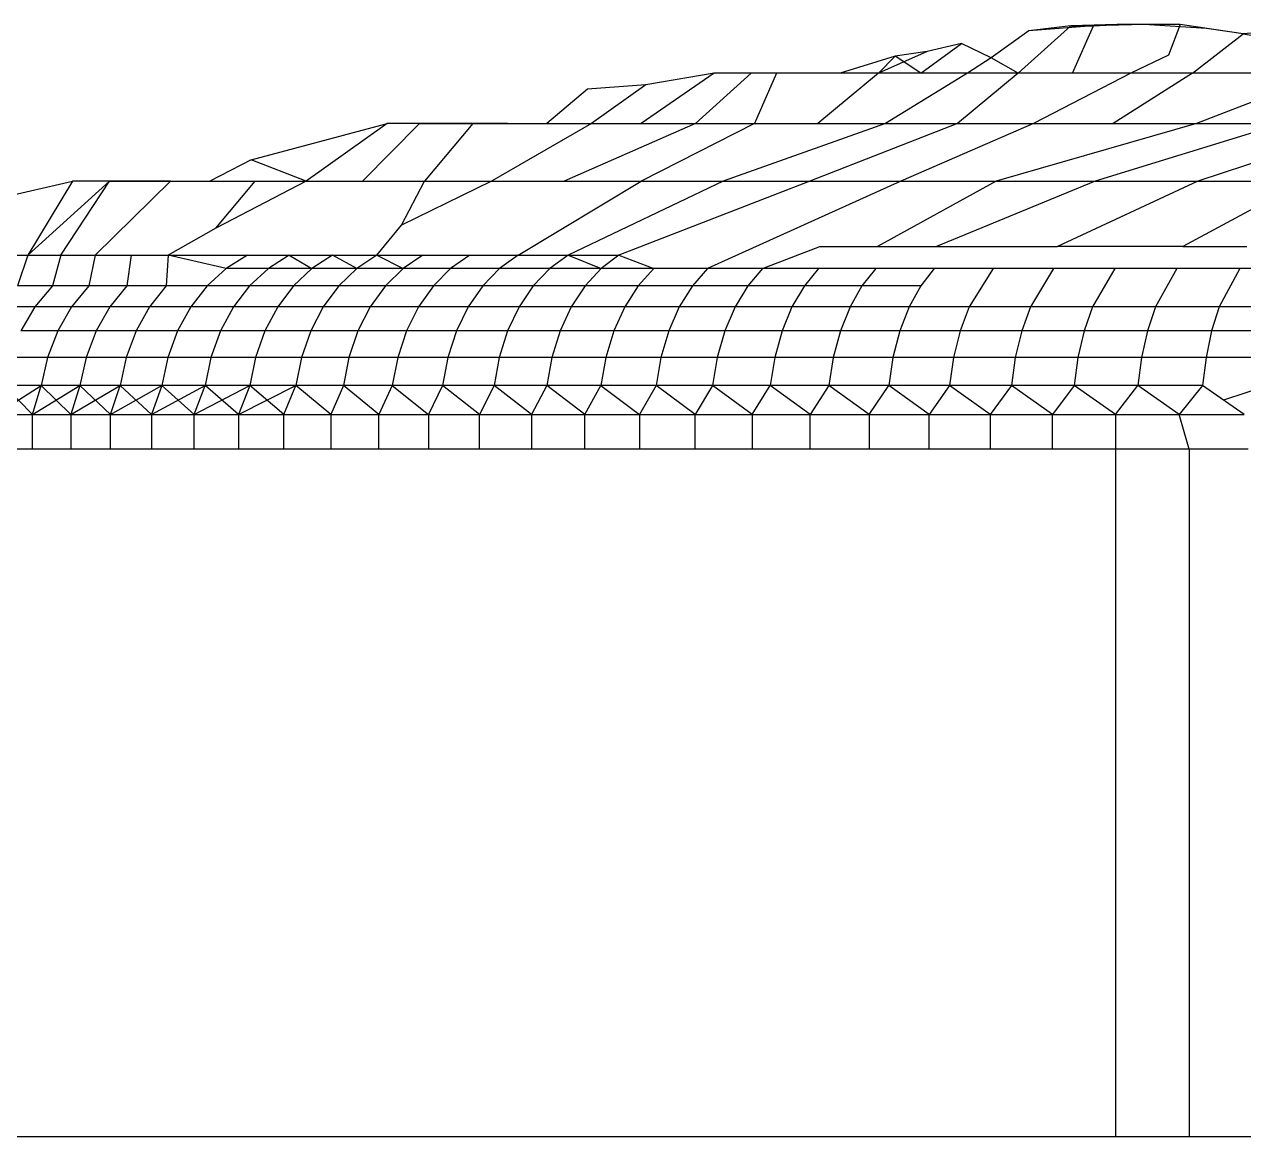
# Model space of a CAD drawing. Header units: inches. Extents: x 17 to 4615, y 5 to 3256.
# Drawn here: x 745.713 to 747.132, y 2597.352 to 2598.646 of the extents above; entities that cross this region are included whole.
import ezdxf

# ---------------------------------------------------------------- set-up
doc = ezdxf.new("R2010")
doc.units = ezdxf.units.IN
doc.header["$MEASUREMENT"] = 0

msp = doc.modelspace()

# ---------------------------------------------------------------- linework, layer by layer
for p, q in [((746.9845, 2598.6464), (746.9307, 2598.6446)), ((747.016, 2598.6464), (746.9568, 2598.6446)), ((746.9568, 2598.6446), (746.9845, 2598.6464)), ((747.016, 2598.6464), (746.9845, 2598.6464)), ((747.0578, 2598.6464), (746.9845, 2598.6464)), ((747.0884, 2598.6416), (747.016, 2598.6464)), ((747.0578, 2598.6464), (747.016, 2598.6464)), ((747.0578, 2598.6464), (747.0441, 2598.6108)), ((747.1311, 2598.6356), (747.0578, 2598.6464)), ((747.0884, 2598.6416), (747.0578, 2598.6464)), ((746.8818, 2598.6391), (746.8379, 2598.6075)), ((746.9307, 2598.6446), (746.8692, 2598.5896)), ((746.9307, 2598.6446), (746.8818, 2598.6391)), ((746.9568, 2598.6446), (746.8818, 2598.6391)), ((746.9307, 2598.6446), (746.9568, 2598.6446)), ((746.9325, 2598.5896), (746.9568, 2598.6446)), ((747.072, 2598.5896), (747.1311, 2598.6356)), ((747.1311, 2598.6356), (747.0884, 2598.6416)), ((747.2062, 2598.6416), (747.1311, 2598.6356)), ((747.1311, 2598.6356), (747.1794, 2598.6272)), ((746.7561, 2598.5896), (746.8035, 2598.6242)), ((746.8035, 2598.6242), (746.7634, 2598.6147)), ((746.8379, 2598.6075), (746.8035, 2598.6242)), ((746.7261, 2598.6094), (746.6621, 2598.5896)), ((746.7634, 2598.6147), (746.7067, 2598.5896)), ((746.7261, 2598.6094), (746.7067, 2598.5896)), ((746.7634, 2598.6147), (746.7261, 2598.6094)), ((746.7561, 2598.5896), (746.7261, 2598.6094)), ((746.8379, 2598.6075), (746.8103, 2598.5896)), ((746.8692, 2598.5896), (746.8379, 2598.6075)), ((747.0441, 2598.6108), (747.0002, 2598.5896)), ((746.5158, 2598.5896), (746.4307, 2598.5312)), ((746.5158, 2598.5896), (746.4363, 2598.5761)), ((746.5587, 2598.5896), (746.4938, 2598.5312)), ((746.5587, 2598.5896), (746.5158, 2598.5896)), ((746.588, 2598.5896), (746.5158, 2598.5896)), ((746.588, 2598.5896), (746.5587, 2598.5896)), ((746.6225, 2598.5896), (746.5587, 2598.5896)), ((746.588, 2598.5896), (746.5624, 2598.5312)), ((746.6225, 2598.5896), (746.588, 2598.5896)), ((746.6621, 2598.5896), (746.588, 2598.5896)), ((746.6621, 2598.5896), (746.6225, 2598.5896)), ((746.7067, 2598.5896), (746.6361, 2598.5312)), ((746.7067, 2598.5896), (746.6621, 2598.5896)), ((746.7561, 2598.5896), (746.7067, 2598.5896)), ((746.8103, 2598.5896), (746.7149, 2598.5312)), ((746.8103, 2598.5896), (746.7561, 2598.5896)), ((746.8692, 2598.5896), (746.7986, 2598.5312)), ((746.8692, 2598.5896), (746.8103, 2598.5896)), ((746.9325, 2598.5896), (746.8692, 2598.5896)), ((747.0002, 2598.5896), (746.887, 2598.5312)), ((747.0002, 2598.5896), (746.9325, 2598.5896)), ((747.072, 2598.5896), (746.9797, 2598.5312)), ((747.072, 2598.5896), (747.0002, 2598.5896)), ((747.1479, 2598.5896), (747.072, 2598.5896)), ((747.2275, 2598.5896), (747.0767, 2598.5312)), ((746.4363, 2598.5761), (746.3684, 2598.5711)), ((746.4363, 2598.5761), (746.3731, 2598.5312)), ((746.3684, 2598.5711), (746.3212, 2598.5312)), ((745.9771, 2598.489), (746.1351, 2598.5312)), ((746.1351, 2598.5312), (746.0409, 2598.4639)), ((746.1727, 2598.5312), (746.1066, 2598.4639)), ((746.1727, 2598.5312), (746.1351, 2598.5312)), ((746.2008, 2598.5312), (746.1351, 2598.5312)), ((746.1727, 2598.5312), (746.2008, 2598.5312)), ((746.2349, 2598.5312), (746.1727, 2598.5312)), ((746.2349, 2598.5312), (746.1787, 2598.4639)), ((746.2008, 2598.5312), (746.2349, 2598.5312)), ((746.2751, 2598.5312), (746.2008, 2598.5312)), ((746.2349, 2598.5312), (746.2751, 2598.5312)), ((746.3731, 2598.5312), (746.2568, 2598.4639)), ((746.2751, 2598.5312), (746.3212, 2598.5312)), ((746.3212, 2598.5312), (746.3731, 2598.5312)), ((746.4938, 2598.5312), (746.341, 2598.4639)), ((746.3731, 2598.5312), (746.4307, 2598.5312)), ((746.4307, 2598.5312), (746.4938, 2598.5312)), ((746.5624, 2598.5312), (746.4309, 2598.4639)), ((746.4938, 2598.5312), (746.5624, 2598.5312)), ((746.7149, 2598.5312), (746.5263, 2598.4639)), ((746.5624, 2598.5312), (746.6361, 2598.5312)), ((746.7986, 2598.5312), (746.6271, 2598.4639)), ((746.6361, 2598.5312), (746.7149, 2598.5312)), ((746.7149, 2598.5312), (746.7986, 2598.5312)), ((746.887, 2598.5312), (746.733, 2598.4639)), ((746.7986, 2598.5312), (746.887, 2598.5312)), ((747.0767, 2598.5312), (746.8436, 2598.4639)), ((746.887, 2598.5312), (746.9797, 2598.5312)), ((747.1777, 2598.5312), (746.9588, 2598.4639)), ((746.9797, 2598.5312), (747.0767, 2598.5312)), ((747.0767, 2598.5312), (747.1777, 2598.5312)), ((747.2825, 2598.5312), (747.0783, 2598.4639)), ((745.9771, 2598.489), (745.9291, 2598.4639)), ((746.0409, 2598.4639), (745.9771, 2598.489)), ((745.6852, 2598.4446), (745.7694, 2598.4639)), ((745.8123, 2598.4639), (745.7174, 2598.3778)), ((745.7694, 2598.4639), (745.7174, 2598.3778)), ((745.7556, 2598.3778), (745.8123, 2598.4639)), ((745.8443, 2598.4639), (745.7694, 2598.4639)), ((745.8123, 2598.4639), (745.7694, 2598.4639)), ((745.8833, 2598.4639), (745.7955, 2598.3778)), ((745.8123, 2598.4639), (745.8443, 2598.4639)), ((745.8833, 2598.4639), (745.8123, 2598.4639)), ((745.8443, 2598.4639), (745.8833, 2598.4639)), ((745.8833, 2598.4639), (745.9291, 2598.4639)), ((745.9291, 2598.4639), (745.9817, 2598.4639)), ((746.0409, 2598.4639), (745.9361, 2598.4094)), ((745.9361, 2598.4094), (745.9817, 2598.4639)), ((745.9817, 2598.4639), (746.0409, 2598.4639)), ((746.0409, 2598.4639), (746.1066, 2598.4639)), ((746.1066, 2598.4639), (746.1787, 2598.4639)), ((746.2568, 2598.4639), (746.1518, 2598.4129)), ((746.1518, 2598.4129), (746.1787, 2598.4639)), ((746.1787, 2598.4639), (746.2568, 2598.4639)), ((746.2568, 2598.4639), (746.341, 2598.4639)), ((746.2878, 2598.3778), (746.4309, 2598.4639)), ((746.341, 2598.4639), (746.4309, 2598.4639)), ((746.5263, 2598.4639), (746.3457, 2598.3778)), ((746.6271, 2598.4639), (746.4049, 2598.3778)), ((746.4309, 2598.4639), (746.5263, 2598.4639)), ((746.733, 2598.4639), (746.508, 2598.3624)), ((746.5263, 2598.4639), (746.6271, 2598.4639)), ((746.6271, 2598.4639), (746.733, 2598.4639)), ((746.8436, 2598.4639), (746.7057, 2598.3878)), ((746.733, 2598.4639), (746.8436, 2598.4639)), ((746.9588, 2598.4639), (746.7743, 2598.3878)), ((746.8436, 2598.4639), (746.9588, 2598.4639)), ((747.0783, 2598.4639), (746.9152, 2598.3878)), ((746.9588, 2598.4639), (747.0783, 2598.4639)), ((747.2018, 2598.4639), (747.0609, 2598.3878)), ((747.0783, 2598.4639), (747.2018, 2598.4639)), ((745.9361, 2598.4094), (745.8807, 2598.3778)), ((746.1232, 2598.3778), (746.1518, 2598.4129)), ((745.6811, 2598.3778), (745.7174, 2598.3778)), ((745.7174, 2598.3778), (745.7051, 2598.3422)), ((745.7174, 2598.3778), (745.7556, 2598.3778)), ((745.7556, 2598.3778), (745.7458, 2598.3422)), ((745.7556, 2598.3778), (745.7955, 2598.3778)), ((745.7955, 2598.3778), (745.7882, 2598.3422)), ((745.7955, 2598.3778), (745.8373, 2598.3778)), ((745.8373, 2598.3778), (745.8324, 2598.3422)), ((745.8373, 2598.3778), (745.8807, 2598.3778)), ((745.8807, 2598.3778), (745.8783, 2598.3422)), ((745.9481, 2598.3624), (745.8807, 2598.3778)), ((745.8807, 2598.3778), (745.9728, 2598.3778)), ((745.9728, 2598.3778), (745.9481, 2598.3624)), ((745.9728, 2598.3778), (746.0213, 2598.3778)), ((746.0213, 2598.3778), (745.9971, 2598.3624)), ((746.0213, 2598.3778), (746.0715, 2598.3778)), ((746.0213, 2598.3778), (746.0477, 2598.3624)), ((746.0715, 2598.3778), (746.0477, 2598.3624)), ((746.0715, 2598.3778), (746.1232, 2598.3778)), ((746.0999, 2598.3624), (746.0715, 2598.3778)), ((746.1232, 2598.3778), (746.0999, 2598.3624)), ((746.1232, 2598.3778), (746.1766, 2598.3778)), ((746.1232, 2598.3778), (746.1538, 2598.3624)), ((746.1766, 2598.3778), (746.1538, 2598.3624)), ((746.1766, 2598.3778), (746.2314, 2598.3778)), ((746.2314, 2598.3778), (746.2091, 2598.3624)), ((746.2314, 2598.3778), (746.2878, 2598.3778)), ((746.2878, 2598.3778), (746.266, 2598.3624)), ((746.2878, 2598.3778), (746.3457, 2598.3778)), ((746.3457, 2598.3778), (746.3244, 2598.3624)), ((746.3457, 2598.3778), (746.4049, 2598.3778)), ((746.3457, 2598.3778), (746.3842, 2598.3624)), ((746.4049, 2598.3778), (746.3842, 2598.3624)), ((746.4049, 2598.3778), (746.4454, 2598.3624)), ((746.572, 2598.3624), (746.6385, 2598.3878)), ((746.6385, 2598.3878), (746.7057, 2598.3878)), ((746.7057, 2598.3878), (746.7743, 2598.3878)), ((746.7743, 2598.3878), (746.9152, 2598.3878)), ((747.0609, 2598.3878), (746.9152, 2598.3878)), ((747.0609, 2598.3878), (747.1354, 2598.3878)), ((745.9481, 2598.3624), (745.926, 2598.3422)), ((745.9971, 2598.3624), (745.9481, 2598.3624)), ((745.9971, 2598.3624), (745.9753, 2598.3422)), ((746.0477, 2598.3624), (745.9971, 2598.3624)), ((746.0477, 2598.3624), (746.0263, 2598.3422)), ((746.0999, 2598.3624), (746.0477, 2598.3624)), ((746.0999, 2598.3624), (746.079, 2598.3422)), ((746.1538, 2598.3624), (746.0999, 2598.3624)), ((746.1538, 2598.3624), (746.1332, 2598.3422)), ((746.2091, 2598.3624), (746.1538, 2598.3624)), ((746.2091, 2598.3624), (746.189, 2598.3422)), ((746.266, 2598.3624), (746.2091, 2598.3624)), ((746.266, 2598.3624), (746.2464, 2598.3422)), ((746.3244, 2598.3624), (746.266, 2598.3624)), ((746.3244, 2598.3624), (746.3052, 2598.3422)), ((746.3842, 2598.3624), (746.3244, 2598.3624)), ((746.3842, 2598.3624), (746.3655, 2598.3422)), ((746.4454, 2598.3624), (746.3842, 2598.3624)), ((746.4454, 2598.3624), (746.4272, 2598.3422)), ((746.508, 2598.3624), (746.4454, 2598.3624)), ((746.508, 2598.3624), (746.4903, 2598.3422)), ((746.572, 2598.3624), (746.508, 2598.3624)), ((746.572, 2598.3624), (746.5548, 2598.3422)), ((746.6372, 2598.3624), (746.572, 2598.3624)), ((746.6372, 2598.3624), (746.6206, 2598.3422)), ((746.7038, 2598.3624), (746.6372, 2598.3624)), ((746.7038, 2598.3624), (746.6876, 2598.3422)), ((746.7715, 2598.3624), (746.7038, 2598.3624)), ((746.7715, 2598.3624), (746.7559, 2598.3422)), ((746.8404, 2598.3624), (746.7715, 2598.3624)), ((746.8404, 2598.3624), (746.8124, 2598.3178)), ((746.9105, 2598.3624), (746.8404, 2598.3624)), ((746.9105, 2598.3624), (746.8835, 2598.3178)), ((746.9816, 2598.3624), (746.9105, 2598.3624)), ((746.9816, 2598.3624), (746.9557, 2598.3178)), ((747.0538, 2598.3624), (746.9816, 2598.3624)), ((747.0538, 2598.3624), (747.029, 2598.3178)), ((747.1271, 2598.3624), (747.0538, 2598.3624)), ((747.1271, 2598.3624), (747.1033, 2598.3178)), ((747.2013, 2598.3624), (747.1271, 2598.3624)), ((745.7458, 2598.3422), (745.7051, 2598.3422)), ((745.7458, 2598.3422), (745.7255, 2598.3178)), ((745.7882, 2598.3422), (745.7458, 2598.3422)), ((745.7882, 2598.3422), (745.7682, 2598.3178)), ((745.8324, 2598.3422), (745.7882, 2598.3422)), ((745.8324, 2598.3422), (745.8127, 2598.3178)), ((745.8783, 2598.3422), (745.8324, 2598.3422)), ((745.8783, 2598.3422), (745.8589, 2598.3178)), ((745.926, 2598.3422), (745.8783, 2598.3422)), ((745.926, 2598.3422), (745.9069, 2598.3178)), ((745.9753, 2598.3422), (745.926, 2598.3422)), ((745.9753, 2598.3422), (745.9566, 2598.3178)), ((746.0263, 2598.3422), (745.9753, 2598.3422)), ((746.0263, 2598.3422), (746.0079, 2598.3178)), ((746.079, 2598.3422), (746.0263, 2598.3422)), ((746.079, 2598.3422), (746.061, 2598.3178)), ((746.1332, 2598.3422), (746.079, 2598.3422)), ((746.1332, 2598.3422), (746.1156, 2598.3178)), ((746.189, 2598.3422), (746.1332, 2598.3422)), ((746.189, 2598.3422), (746.1718, 2598.3178)), ((746.2464, 2598.3422), (746.189, 2598.3422)), ((746.2464, 2598.3422), (746.2295, 2598.3178)), ((746.3052, 2598.3422), (746.2464, 2598.3422)), ((746.3052, 2598.3422), (746.2887, 2598.3178)), ((746.3655, 2598.3422), (746.3052, 2598.3422)), ((746.3655, 2598.3422), (746.3494, 2598.3178)), ((746.4272, 2598.3422), (746.3655, 2598.3422)), ((746.4272, 2598.3422), (746.4116, 2598.3178)), ((746.4903, 2598.3422), (746.4272, 2598.3422)), ((746.4903, 2598.3422), (746.4751, 2598.3178)), ((746.5548, 2598.3422), (746.4903, 2598.3422)), ((746.5548, 2598.3422), (746.54, 2598.3178)), ((746.6206, 2598.3422), (746.5548, 2598.3422)), ((746.6206, 2598.3422), (746.6062, 2598.3178)), ((746.6876, 2598.3422), (746.6206, 2598.3422)), ((746.6876, 2598.3422), (746.6737, 2598.3178)), ((746.7559, 2598.3422), (746.6876, 2598.3422)), ((746.7559, 2598.3422), (746.7425, 2598.3178)), ((745.7255, 2598.3178), (745.6846, 2598.3178)), ((745.7255, 2598.3178), (745.7091, 2598.2897)), ((745.7682, 2598.3178), (745.7255, 2598.3178)), ((745.7682, 2598.3178), (745.752, 2598.2897)), ((745.8127, 2598.3178), (745.7682, 2598.3178)), ((745.8127, 2598.3178), (745.7967, 2598.2897)), ((745.8589, 2598.3178), (745.8127, 2598.3178)), ((745.8589, 2598.3178), (745.8432, 2598.2897)), ((745.9069, 2598.3178), (745.8589, 2598.3178)), ((745.9069, 2598.3178), (745.8915, 2598.2897)), ((745.9566, 2598.3178), (745.9069, 2598.3178)), ((745.9566, 2598.3178), (745.9414, 2598.2897)), ((746.0079, 2598.3178), (745.9566, 2598.3178)), ((746.0079, 2598.3178), (745.9931, 2598.2897)), ((746.061, 2598.3178), (746.0079, 2598.3178)), ((746.061, 2598.3178), (746.0464, 2598.2897)), ((746.1156, 2598.3178), (746.061, 2598.3178)), ((746.1156, 2598.3178), (746.1013, 2598.2897)), ((746.1718, 2598.3178), (746.1156, 2598.3178)), ((746.1718, 2598.3178), (746.1578, 2598.2897)), ((746.2295, 2598.3178), (746.1718, 2598.3178)), ((746.2295, 2598.3178), (746.2158, 2598.2897)), ((746.2887, 2598.3178), (746.2295, 2598.3178)), ((746.2887, 2598.3178), (746.2754, 2598.2897)), ((746.3494, 2598.3178), (746.2887, 2598.3178)), ((746.3494, 2598.3178), (746.3364, 2598.2897)), ((746.4116, 2598.3178), (746.3494, 2598.3178)), ((746.4116, 2598.3178), (746.3989, 2598.2897)), ((746.4751, 2598.3178), (746.4116, 2598.3178)), ((746.4751, 2598.3178), (746.4628, 2598.2897)), ((746.54, 2598.3178), (746.4751, 2598.3178)), ((746.54, 2598.3178), (746.528, 2598.2897)), ((746.6062, 2598.3178), (746.54, 2598.3178)), ((746.6062, 2598.3178), (746.5946, 2598.2897)), ((746.6737, 2598.3178), (746.6062, 2598.3178)), ((746.6737, 2598.3178), (746.6625, 2598.2897)), ((746.7425, 2598.3178), (746.6737, 2598.3178)), ((746.7425, 2598.3178), (746.7316, 2598.2897)), ((746.8124, 2598.3178), (746.7425, 2598.3178)), ((746.8124, 2598.3178), (746.8019, 2598.2897)), ((746.8835, 2598.3178), (746.8124, 2598.3178)), ((746.8835, 2598.3178), (746.8734, 2598.2897)), ((746.9557, 2598.3178), (746.8835, 2598.3178)), ((746.9557, 2598.3178), (746.946, 2598.2897)), ((747.029, 2598.3178), (746.9557, 2598.3178)), ((747.029, 2598.3178), (747.0197, 2598.2897)), ((747.1033, 2598.3178), (747.029, 2598.3178)), ((747.1033, 2598.3178), (747.0944, 2598.2897)), ((747.1786, 2598.3178), (747.1033, 2598.3178)), ((745.752, 2598.2897), (745.7091, 2598.2897)), ((745.752, 2598.2897), (745.7401, 2598.2589)), ((745.7967, 2598.2897), (745.752, 2598.2897)), ((745.7967, 2598.2897), (745.785, 2598.2589)), ((745.8432, 2598.2897), (745.7967, 2598.2897)), ((745.8432, 2598.2897), (745.8317, 2598.2589)), ((745.8915, 2598.2897), (745.8432, 2598.2897)), ((745.8915, 2598.2897), (745.8801, 2598.2589)), ((745.9414, 2598.2897), (745.8915, 2598.2897)), ((745.9414, 2598.2897), (745.9303, 2598.2589)), ((745.9931, 2598.2897), (745.9414, 2598.2897)), ((745.9931, 2598.2897), (745.9822, 2598.2589)), ((746.0464, 2598.2897), (745.9931, 2598.2897)), ((746.0464, 2598.2897), (746.0357, 2598.2589)), ((746.1013, 2598.2897), (746.0464, 2598.2897)), ((746.1013, 2598.2897), (746.0908, 2598.2589)), ((746.1578, 2598.2897), (746.1013, 2598.2897)), ((746.1578, 2598.2897), (746.1475, 2598.2589)), ((746.2158, 2598.2897), (746.1578, 2598.2897)), ((746.2158, 2598.2897), (746.2058, 2598.2589)), ((746.2754, 2598.2897), (746.2158, 2598.2897)), ((746.2754, 2598.2897), (746.2656, 2598.2589)), ((746.3364, 2598.2897), (746.2754, 2598.2897)), ((746.3364, 2598.2897), (746.3269, 2598.2589)), ((746.3989, 2598.2897), (746.3364, 2598.2897)), ((746.3989, 2598.2897), (746.3896, 2598.2589)), ((746.4628, 2598.2897), (746.3989, 2598.2897)), ((746.4628, 2598.2897), (746.4537, 2598.2589)), ((746.528, 2598.2897), (746.4628, 2598.2897)), ((746.528, 2598.2897), (746.5192, 2598.2589)), ((746.5946, 2598.2897), (746.528, 2598.2897)), ((746.5946, 2598.2897), (746.5861, 2598.2589)), ((746.6625, 2598.2897), (746.5946, 2598.2897)), ((746.6625, 2598.2897), (746.6542, 2598.2589)), ((746.7316, 2598.2897), (746.6625, 2598.2897)), ((746.7316, 2598.2897), (746.7236, 2598.2589)), ((746.8019, 2598.2897), (746.7316, 2598.2897)), ((746.8019, 2598.2897), (746.7942, 2598.2589)), ((746.8734, 2598.2897), (746.8019, 2598.2897)), ((746.8734, 2598.2897), (746.866, 2598.2589)), ((746.946, 2598.2897), (746.8734, 2598.2897)), ((746.946, 2598.2897), (746.9389, 2598.2589)), ((747.0197, 2598.2897), (746.946, 2598.2897)), ((747.0197, 2598.2897), (747.0129, 2598.2589)), ((747.0944, 2598.2897), (747.0197, 2598.2897)), ((747.0944, 2598.2897), (747.0879, 2598.2589)), ((747.1701, 2598.2897), (747.0944, 2598.2897)), ((745.7401, 2598.2589), (745.697, 2598.2589)), ((745.7401, 2598.2589), (745.7328, 2598.2262)), ((745.785, 2598.2589), (745.7401, 2598.2589)), ((745.785, 2598.2589), (745.7778, 2598.2262)), ((745.8317, 2598.2589), (745.785, 2598.2589)), ((745.8317, 2598.2589), (745.8247, 2598.2262)), ((745.8801, 2598.2589), (745.8317, 2598.2589)), ((745.8801, 2598.2589), (745.8732, 2598.2262)), ((745.9303, 2598.2589), (745.8801, 2598.2589)), ((745.9303, 2598.2589), (745.9235, 2598.2262)), ((745.9822, 2598.2589), (745.9303, 2598.2589)), ((745.9822, 2598.2589), (745.9754, 2598.2262)), ((746.0357, 2598.2589), (745.9822, 2598.2589)), ((746.0357, 2598.2589), (746.0291, 2598.2262)), ((746.0908, 2598.2589), (746.0357, 2598.2589)), ((746.0908, 2598.2589), (746.0844, 2598.2262)), ((746.1475, 2598.2589), (746.0908, 2598.2589)), ((746.1475, 2598.2589), (746.1412, 2598.2262)), ((746.2058, 2598.2589), (746.1475, 2598.2589)), ((746.2058, 2598.2589), (746.1996, 2598.2262)), ((746.2656, 2598.2589), (746.2058, 2598.2589)), ((746.2656, 2598.2589), (746.2596, 2598.2262)), ((746.3269, 2598.2589), (746.2656, 2598.2589)), ((746.3269, 2598.2589), (746.321, 2598.2262)), ((746.3896, 2598.2589), (746.3269, 2598.2589)), ((746.3896, 2598.2589), (746.3839, 2598.2262)), ((746.4537, 2598.2589), (746.3896, 2598.2589)), ((746.4537, 2598.2589), (746.4482, 2598.2262)), ((746.5192, 2598.2589), (746.4537, 2598.2589)), ((746.5192, 2598.2589), (746.5139, 2598.2262)), ((746.5861, 2598.2589), (746.5192, 2598.2589)), ((746.5861, 2598.2589), (746.5809, 2598.2262)), ((746.6542, 2598.2589), (746.5861, 2598.2589)), ((746.6542, 2598.2589), (746.6492, 2598.2262)), ((746.7236, 2598.2589), (746.6542, 2598.2589)), ((746.7236, 2598.2589), (746.7187, 2598.2262)), ((746.7942, 2598.2589), (746.7236, 2598.2589)), ((746.7942, 2598.2589), (746.7895, 2598.2262)), ((746.866, 2598.2589), (746.7942, 2598.2589)), ((746.866, 2598.2589), (746.8615, 2598.2262)), ((746.9389, 2598.2589), (746.866, 2598.2589)), ((746.9389, 2598.2589), (746.9345, 2598.2262)), ((747.0129, 2598.2589), (746.9389, 2598.2589)), ((747.0129, 2598.2589), (747.0087, 2598.2262)), ((747.0879, 2598.2589), (747.0129, 2598.2589)), ((747.0879, 2598.2589), (747.0839, 2598.2262)), ((747.1639, 2598.2589), (747.0879, 2598.2589)), ((745.6802, 2598.1925), (745.7328, 2598.2262)), ((745.7328, 2598.2262), (745.6896, 2598.2262)), ((745.7228, 2598.1925), (745.6896, 2598.2262)), ((745.7228, 2598.1925), (745.7328, 2598.2262)), ((745.7228, 2598.1925), (745.7778, 2598.2262)), ((745.7778, 2598.2262), (745.7328, 2598.2262)), ((745.7673, 2598.1925), (745.7328, 2598.2262)), ((745.7778, 2598.2262), (745.7673, 2598.1925)), ((745.7673, 2598.1925), (745.8247, 2598.2262)), ((745.8247, 2598.2262), (745.7778, 2598.2262)), ((745.8134, 2598.1925), (745.7778, 2598.2262)), ((745.8134, 2598.1925), (745.8247, 2598.2262)), ((745.8134, 2598.1925), (745.8732, 2598.2262)), ((745.8732, 2598.2262), (745.8247, 2598.2262)), ((745.8613, 2598.1925), (745.8247, 2598.2262)), ((745.8732, 2598.2262), (745.8613, 2598.1925)), ((745.8613, 2598.1925), (745.9235, 2598.2262)), ((745.9235, 2598.2262), (745.8732, 2598.2262)), ((745.9109, 2598.1925), (745.8732, 2598.2262)), ((745.9109, 2598.1925), (745.9235, 2598.2262)), ((745.9109, 2598.1925), (745.9754, 2598.2262)), ((745.9754, 2598.2262), (745.9235, 2598.2262)), ((745.9622, 2598.1925), (745.9235, 2598.2262)), ((745.9754, 2598.2262), (745.9622, 2598.1925)), ((745.9622, 2598.1925), (746.0291, 2598.2262)), ((746.0291, 2598.2262), (745.9754, 2598.2262)), ((746.0151, 2598.1925), (745.9754, 2598.2262)), ((746.0151, 2598.1925), (746.0291, 2598.2262)), ((746.0844, 2598.2262), (746.0291, 2598.2262)), ((746.0696, 2598.1925), (746.0291, 2598.2262)), ((746.0844, 2598.2262), (746.0696, 2598.1925)), ((746.1412, 2598.2262), (746.0844, 2598.2262)), ((746.1257, 2598.1925), (746.0844, 2598.2262)), ((746.1412, 2598.2262), (746.1257, 2598.1925)), ((746.1996, 2598.2262), (746.1412, 2598.2262)), ((746.1412, 2598.2262), (746.1834, 2598.1925)), ((746.1996, 2598.2262), (746.1834, 2598.1925)), ((746.2596, 2598.2262), (746.1996, 2598.2262)), ((746.2425, 2598.1925), (746.1996, 2598.2262)), ((746.2596, 2598.2262), (746.2425, 2598.1925)), ((746.321, 2598.2262), (746.2596, 2598.2262)), ((746.3031, 2598.1925), (746.2596, 2598.2262)), ((746.321, 2598.2262), (746.3031, 2598.1925)), ((746.3839, 2598.2262), (746.321, 2598.2262)), ((746.3652, 2598.1925), (746.321, 2598.2262)), ((746.3652, 2598.1925), (746.3839, 2598.2262)), ((746.4482, 2598.2262), (746.3839, 2598.2262)), ((746.3839, 2598.2262), (746.4287, 2598.1925)), ((746.4482, 2598.2262), (746.4287, 2598.1925)), ((746.5139, 2598.2262), (746.4482, 2598.2262)), ((746.4936, 2598.1925), (746.4482, 2598.2262)), ((746.5139, 2598.2262), (746.4936, 2598.1925)), ((746.5809, 2598.2262), (746.5139, 2598.2262)), ((746.5597, 2598.1925), (746.5139, 2598.2262)), ((746.5597, 2598.1925), (746.5809, 2598.2262)), ((746.6492, 2598.2262), (746.5809, 2598.2262)), ((746.6272, 2598.1925), (746.5809, 2598.2262)), ((746.6492, 2598.2262), (746.6272, 2598.1925)), ((746.7187, 2598.2262), (746.6492, 2598.2262)), ((746.6959, 2598.1925), (746.6492, 2598.2262)), ((746.6959, 2598.1925), (746.7187, 2598.2262)), ((746.7895, 2598.2262), (746.7187, 2598.2262)), ((746.7658, 2598.1925), (746.7187, 2598.2262)), ((746.7895, 2598.2262), (746.7658, 2598.1925)), ((746.8615, 2598.2262), (746.7895, 2598.2262)), ((746.8369, 2598.1925), (746.7895, 2598.2262)), ((746.8615, 2598.2262), (746.8369, 2598.1925)), ((746.9345, 2598.2262), (746.8615, 2598.2262)), ((746.9091, 2598.1925), (746.8615, 2598.2262)), ((746.9345, 2598.2262), (746.9091, 2598.1925)), ((747.0087, 2598.2262), (746.9345, 2598.2262)), ((746.9824, 2598.1925), (746.9345, 2598.2262)), ((746.9824, 2598.1925), (747.0087, 2598.2262)), ((747.0839, 2598.2262), (747.0087, 2598.2262)), ((747.0567, 2598.1925), (747.0087, 2598.2262)), ((747.0839, 2598.2262), (747.0567, 2598.1925)), ((747.1321, 2598.1925), (747.0839, 2598.2262)), ((747.1081, 2598.2092), (747.0839, 2598.2262)), ((747.1601, 2598.2262), (747.1081, 2598.2092)), ((745.6802, 2598.1925), (745.7228, 2598.1925)), ((745.7228, 2598.1925), (745.7673, 2598.1925)), ((745.7228, 2598.1523), (745.7228, 2598.1925)), ((745.7673, 2598.1925), (745.7673, 2598.1523)), ((745.7673, 2598.1925), (745.8134, 2598.1925)), ((745.8134, 2598.1925), (745.8613, 2598.1925)), ((745.8134, 2598.1523), (745.8134, 2598.1925)), ((745.8613, 2598.1925), (745.8613, 2598.1523)), ((745.8613, 2598.1925), (745.9109, 2598.1925)), ((745.9109, 2598.1925), (745.9622, 2598.1925)), ((745.9109, 2598.1523), (745.9109, 2598.1925)), ((745.9622, 2598.1925), (745.9622, 2598.1523)), ((745.9622, 2598.1925), (746.0151, 2598.1925)), ((746.0151, 2598.1925), (746.0696, 2598.1925)), ((746.0151, 2598.1523), (746.0151, 2598.1925)), ((746.0696, 2598.1925), (746.0696, 2598.1523)), ((746.0696, 2598.1925), (746.1257, 2598.1925)), ((746.1257, 2598.1523), (746.1257, 2598.1925)), ((746.1257, 2598.1925), (746.1834, 2598.1925)), ((746.1834, 2598.1925), (746.1834, 2598.1523)), ((746.1834, 2598.1925), (746.2425, 2598.1925)), ((746.2425, 2598.1925), (746.3031, 2598.1925)), ((746.2425, 2598.1523), (746.2425, 2598.1925)), ((746.3031, 2598.1925), (746.3031, 2598.1523)), ((746.3031, 2598.1925), (746.3652, 2598.1925)), ((746.3652, 2598.1523), (746.3652, 2598.1925)), ((746.3652, 2598.1925), (746.4287, 2598.1925)), ((746.4287, 2598.1925), (746.4287, 2598.1523)), ((746.4287, 2598.1925), (746.4936, 2598.1925)), ((746.4936, 2598.1925), (746.5597, 2598.1925)), ((746.4936, 2598.1523), (746.4936, 2598.1925)), ((746.5597, 2598.1925), (746.5597, 2598.1523)), ((746.5597, 2598.1925), (746.6272, 2598.1925)), ((746.6272, 2598.1523), (746.6272, 2598.1925)), ((746.6272, 2598.1925), (746.6959, 2598.1925)), ((746.6959, 2598.1925), (746.6959, 2598.1523)), ((746.6959, 2598.1925), (746.7658, 2598.1925)), ((746.7658, 2598.1523), (746.7658, 2598.1925)), ((746.7658, 2598.1925), (746.8369, 2598.1925)), ((746.8369, 2598.1925), (746.8369, 2598.1523)), ((746.8369, 2598.1925), (746.9091, 2598.1925)), ((746.9091, 2598.1523), (746.9091, 2598.1925)), ((746.9091, 2598.1925), (746.9824, 2598.1925)), ((746.9824, 2598.1925), (746.9824, 2598.1523)), ((746.9824, 2598.1925), (747.0567, 2598.1925)), ((747.0567, 2598.1925), (747.1321, 2598.1925)), ((747.0681, 2598.1523), (747.0567, 2598.1925)), ((745.7228, 2598.1523), (745.6802, 2598.1523)), ((745.7673, 2598.1523), (745.7228, 2598.1523)), ((745.8134, 2598.1523), (745.7673, 2598.1523)), ((745.8613, 2598.1523), (745.8134, 2598.1523)), ((745.9109, 2598.1523), (745.8613, 2598.1523)), ((745.9622, 2598.1523), (745.9109, 2598.1523)), ((746.0151, 2598.1523), (745.9622, 2598.1523)), ((746.0696, 2598.1523), (746.0151, 2598.1523)), ((746.1257, 2598.1523), (746.0696, 2598.1523)), ((746.1834, 2598.1523), (746.1257, 2598.1523)), ((746.2425, 2598.1523), (746.1834, 2598.1523)), ((746.3031, 2598.1523), (746.2425, 2598.1523)), ((746.3652, 2598.1523), (746.3031, 2598.1523)), ((746.4287, 2598.1523), (746.3652, 2598.1523)), ((746.4936, 2598.1523), (746.4287, 2598.1523)), ((746.5597, 2598.1523), (746.4936, 2598.1523)), ((746.6272, 2598.1523), (746.5597, 2598.1523)), ((746.6959, 2598.1523), (746.6272, 2598.1523)), ((746.7658, 2598.1523), (746.6959, 2598.1523)), ((746.8369, 2598.1523), (746.7658, 2598.1523)), ((746.9091, 2598.1523), (746.8369, 2598.1523)), ((746.9824, 2598.1523), (746.9091, 2598.1523)), ((746.9824, 2598.1523), (746.9824, 2597.3524)), ((747.0681, 2598.1523), (746.9824, 2598.1523)), ((747.0681, 2598.1523), (747.0681, 2597.3524)), ((747.1367, 2598.1523), (747.0681, 2598.1523)), ((742.2324, 2597.3523), (746.9824, 2597.3524)), ((746.9824, 2597.3524), (747.0681, 2597.3524)), ((747.0681, 2597.3524), (747.1462, 2597.3524))]:
    msp.add_line(p, q)

doc.saveas('drawing.dxf')
